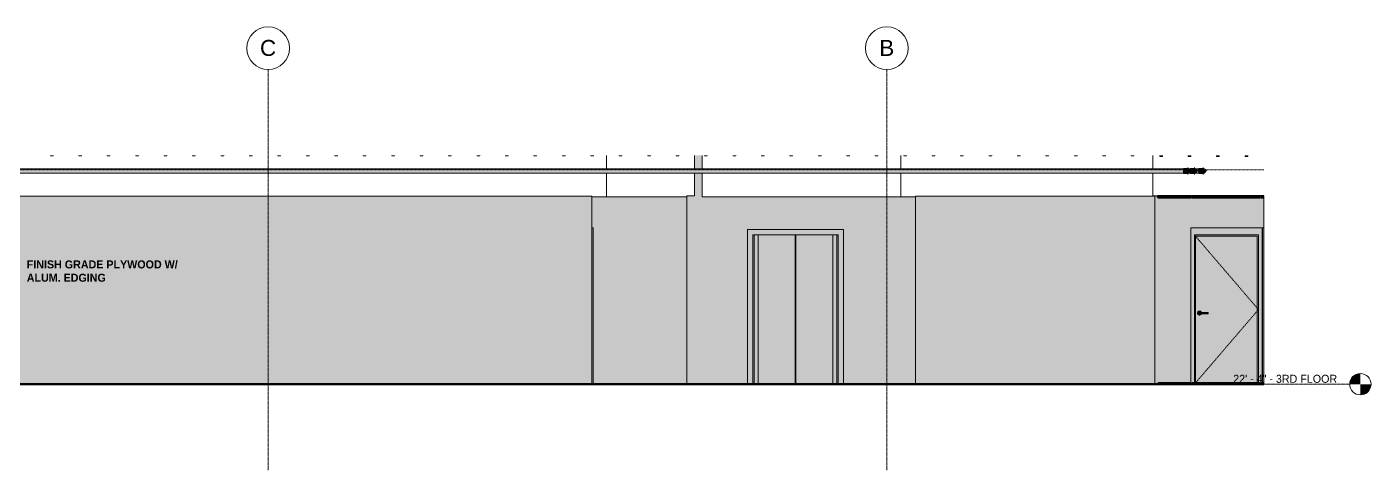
# Model space of a CAD drawing. Header units: inches. Extents: x 10303 to 15970, y 220 to 469.
# Drawn here: x 11051 to 11808, y 220 to 469 of the extents above; entities that cross this region are included whole.
import ezdxf

# ---------------------------------------------------------------- set-up
doc = ezdxf.new("R2010")
doc.units = ezdxf.units.IN
doc.header["$MEASUREMENT"] = 0
for name, pattern in [('Aligning Line 1_8_', [0.25, 0.125, -0.125]), ('Dash 1_16_', [0.125, 0.0625, -0.0625]), ('Grid Line 1_2_', [0.875, 0.5, -0.125, 0.125, -0.125])]:
    doc.linetypes.add(name, pattern=pattern)
for name, color, linetype, lineweight in [('0-1', 7, 'Continuous', 5), ('0-2', 254, 'Continuous', 5), ('0-3', 165, 'Continuous', 5), ('0-4', 10, 'Continuous', 9), ('A-CLNG', 13, 'Continuous', 18), ('A-CLNG-1', 13, 'Continuous', 60), ('A-DOOR', 31, 'Continuous', 18), ('A-DOOR-1', 31, 'Dash 1_16_', 9), ('A-DOOR-2', 31, 'Continuous', 9), ('A-DOOR-FRAM', 31, 'Continuous', 9), ('A-DOOR-FRAM-1', 31, 'Continuous', 18), ('A-FLOR', 192, 'Continuous', 18), ('A-FLOR-1', 250, 'Continuous', 60), ('A-FLOR-2', 192, 'Continuous', 60), ('A-FLOR-LEVL', 51, 'Continuous', 9), ('A-FLOR-LEVL-1', 51, 'Grid Line 1_2_', 9), ('A-FLOR-LEVL-2', 9, 'Continuous', 9), ('A-FLOR-LEVL-3', 147, 'Continuous', 9), ('A-FLOR-PATT-1', 253, 'Continuous', 9), ('A-GENM-1', 55, 'Continuous', 9), ('A-GENM-2', 10, 'Continuous', 9), ('A-ROOF-1', 7, 'Continuous', 18), ('A-WALL', 113, 'Continuous', 18), ('A-WALL-1', 113, 'Continuous', 5), ('G-ANNO-SYMB-1', 9, 'Aligning Line 1_8_', 9), ('G-ANNO-TEXT', 231, 'Continuous', 9), ('I-WALL', 2, 'Continuous', 18), ('I-WALL-1', 2, 'Continuous', 5), ('P-PIPE', 3, 'Continuous', 9), ('P-PIPE-1', 3, 'Continuous', 5), ('P-PIPE-CNTR', 3, 'Continuous', 9), ('Q-SPCQ-1', 37, 'Continuous', 9), ('Q-SPCQ-2', 15, 'Continuous', 9), ('Q-SPCQ-3', 10, 'Continuous', 9), ('S-BEAM', 12, 'Continuous', 9), ('S-GRID-1', 1, 'Grid Line 1_2_', 9), ('S-GRID-IDEN', 1, 'Continuous', 9), ('S-GRID-IDEN-1', 147, 'Continuous', 9)]:
    doc.layers.add(name, color=color, linetype=linetype, lineweight=lineweight)
doc.styles.add('Arial', font='arial.ttf', dxfattribs={"height": 9})
doc.styles.add('Century Gothic', font='ufonts.com_century-gothic.ttf', dxfattribs={"height": 4.5})
doc.styles.add('Century Gothic_B', font='GOTHICB.TTF', dxfattribs={"height": 4.5})

# ---------------------------------------------------------------- blocks, each defined once
blk = doc.blocks.new('Level - Level Head - Circle-V13-Elevation 13 - a')
at = {"layer": 'A-FLOR-LEVL'}
h = blk.add_hatch(color=256, dxfattribs=at)
edge = h.paths.add_edge_path(flags=0)
edge.add_line((11801.56, 268), (11795.56, 268))
edge.add_arc((11801.56, 268), 6, 90, 180, ccw=False)
edge.add_line((11801.56, 274), (11801.56, 268))
h = blk.add_hatch(color=256, dxfattribs=at)
edge = h.paths.add_edge_path(flags=0)
edge.add_line((11801.56, 262), (11801.56, 268))
edge.add_line((11801.56, 268), (11807.56, 268))
edge.add_arc((11801.56, 268), 6, -90, 0, ccw=False)
at = {"layer": 'A-FLOR-LEVL-2'}
blk.add_circle((11801.56, 268), 6, dxfattribs=at)
blk = doc.blocks.new('CTR - 2nd Phase_rvt-1-Elevation 13 - a')
at = {"layer": 'A-FLOR-LEVL-1'}
blk.add_line((10303.21, 268), (11795.56, 268), dxfattribs=at)
at = {"layer": 'G-ANNO-SYMB-1'}
blk.add_line((11747.21, 388.59), (10351.57, 388.59), dxfattribs=at)
at = {"layer": '0-2'}
blk.add_blockref('Level - Level Head - Circle-V13-Elevation 13 - a', (0, 0), dxfattribs=at)
at = {"layer": 'A-FLOR-LEVL', "insert": (11730, 273.28), "char_height": 4.5, "width": 72.5685, "attachment_point": 1, "style": 'Century Gothic'}
blk.add_mtext('22\' - 4" - 3RD FLOOR', dxfattribs=at)
blk = doc.blocks.new('Level - Level Head - Circle-V14-Elevation 13 - a')
at = {"layer": 'A-FLOR-LEVL'}
h = blk.add_hatch(color=256, dxfattribs=at)
edge = h.paths.add_edge_path(flags=0)
edge.add_line((11801.56, 268), (11795.56, 268))
edge.add_arc((11801.56, 268), 6, 90, 180, ccw=False)
edge.add_line((11801.56, 274), (11801.56, 268))
h = blk.add_hatch(color=256, dxfattribs=at)
edge = h.paths.add_edge_path(flags=0)
edge.add_line((11801.56, 262), (11801.56, 268))
edge.add_line((11801.56, 268), (11807.56, 268))
edge.add_arc((11801.56, 268), 6, 270, 360, ccw=False)
at = {"layer": 'A-FLOR-LEVL-3'}
blk.add_circle((11801.56, 268), 6, dxfattribs=at)
blk = doc.blocks.new('CTR - 1st Phase - Unit Layouts_rvt-1-Elevation 13 - a')
at = {"layer": 'A-FLOR-LEVL-1'}
blk.add_line((10303.21, 268), (11795.56, 268), dxfattribs=at)
at = {"layer": '0-3'}
blk.add_blockref('Level - Level Head - Circle-V14-Elevation 13 - a', (0, 0), dxfattribs=at)
at = {"layer": 'A-FLOR-LEVL', "insert": (11730, 273.28), "char_height": 4.5, "width": 72.5685, "attachment_point": 1, "style": 'Century Gothic'}
blk.add_mtext('22\' - 4" - 3RD FLOOR', dxfattribs=at)
blk = doc.blocks.new('Grid - Grid Head - Circle-50561-Elevation 13 - a')
at = {"layer": 'S-GRID-IDEN-1'}
for start, end in [(0, 180), (180, 360)]:
    blk.add_arc((11535.19, 457.11), 12, start, end, dxfattribs=at)
blk = doc.blocks.new('CTR - 1st Phase - Shell_rvt-1-Elevation 13 - a')
at = {"layer": 'A-FLOR-PATT-1'}
h = blk.add_hatch(dxfattribs=at)
h.set_pattern_fill('FP_1', color=256, style=0, pattern_type=2)
h.set_pattern_definition([(0, (11404.029, 0), (15.36, 3.84), [0.634, -10.886, 0.634, -10.886, -61.44]), (0, (11404.029, 0), (15.36, 3.84), [-23.04, 0.634, -22.406, 0.634, -10.886, -26.88]), (0, (11404.029, 0), (15.36, 3.84), [-57.6, 0.634, -7.046, 0.634, -18.566]), (120, (11409.789, 1.92), (-11.005538, 11.38215), [0.634, -10.886, 0.634, -10.886, -61.44]), (120, (11409.789, 1.92), (-11.005538, 11.38215), [-23.04, 0.634, -22.406, 0.634, -10.886, -26.88]), (120, (11409.789, 1.92), (-11.005538, 11.38215), [-57.6, 0.634, -7.046, 0.634, -18.566]), (240, (11411.709, 9.6), (-4.354462, -15.22215), [0.634, -10.886, 0.634, -10.886, -61.44]), (240, (11411.709, 9.6), (-4.354462, -15.22215), [-23.04, 0.634, -22.406, 0.634, -10.886, -26.88]), (240, (11411.709, 9.6), (-4.354462, -15.22215), [-57.6, 0.634, -7.046, 0.634, -18.566])])
h.paths.add_polyline_path([(11223.85, 267.97), (11747.21, 267.97), (11747.21, 268), (10351.57, 268), (10351.57, 267.97), (11136.62, 267.97)], flags=0)
at = {"layer": 'A-FLOR-1'}
blk.add_line((11747.21, 268), (10351.57, 268), dxfattribs=at)
at = {"layer": 'A-FLOR-LEVL-1'}
blk.add_line((10303.21, 268), (11795.56, 268), dxfattribs=at)
at = {"layer": 'A-ROOF-1'}
for p, q in [((11377.54, 396.76), (11377.54, 389.19)), ((11431.24, 396.76), (11431.24, 389.19)), ((11542.99, 396.76), (11542.99, 389.19)), ((11684.74, 396.76), (11684.74, 389.19)), ((11377.54, 386.81), (11377.54, 373.37)), ((11431.24, 386.81), (11431.24, 373.37)), ((11542.99, 386.81), (11542.99, 373.37)), ((11684.74, 386.81), (11684.74, 373.87)), ((11377.54, 373.37), (11369.19, 373.37)), ((11422.61, 373.37), (11377.54, 373.37)), ((11542.99, 373.37), (11431.24, 373.37)), ((11551.36, 373.37), (11542.99, 373.37))]:
    blk.add_line(p, q, dxfattribs=at)
at = {"layer": 'S-GRID-1'}
for p, q in [((11187.19, 219.62), (11187.19, 445.11)), ((11535.19, 219.62), (11535.19, 445.11))]:
    blk.add_line(p, q, dxfattribs=at)
at = {"layer": '0-3'}
for name, p in [('Grid - Grid Head - Circle-50561-Elevation 13 - a', (-348, 0)), ('Grid - Grid Head - Circle-50561-Elevation 13 - a', (0, 0)), ('Level - Level Head - Circle-V14-Elevation 13 - a', (0, 0))]:
    blk.add_blockref(name, p, dxfattribs=at)
at = {"layer": 'A-FLOR-LEVL', "insert": (11730, 273.28), "char_height": 4.5, "width": 72.5685, "attachment_point": 1, "style": 'Century Gothic'}
blk.add_mtext('22\' - 4" - 3RD FLOOR', dxfattribs=at)
at = {"layer": 'S-GRID-IDEN', "char_height": 9, "attachment_point": 1, "style": 'Arial'}
for s, insert, width in [('C', (11182.56, 461.75), 11.0595), ('B', (11530.94, 461.75), 10.1505)]:
    blk.add_mtext(s, dxfattribs=dict(at, insert=insert, width=width))
blk = doc.blocks.new('Elevator Door-Center - 48_ x 84_-2010370-Elevation 13 - a')
at = {"layer": 'Q-SPCQ-1'}
h = blk.add_hatch(color=256, dxfattribs=at)
h.paths.add_polyline_path([(11459.8, 268), (11460.59, 268), (11460.59, 352), (11459.8, 352), (11459.8, 300.17)], flags=0)
h.paths.add_polyline_path([(11462.8, 268), (11483.68, 268), (11483.68, 352), (11462.8, 352), (11462.8, 300.17)], flags=0)
blk.add_hatch(color=256, dxfattribs=at).paths.add_polyline_path([(11504.8, 268), (11504.8, 352), (11483.93, 352), (11483.93, 268), (11485.53, 268)], flags=0)
at = {"layer": 'Q-SPCQ-2'}
blk.add_hatch(color=256, dxfattribs=at).paths.add_polyline_path([(11510.8, 268), (11510.8, 355), (11456.8, 355), (11456.8, 268), (11459.8, 268), (11459.8, 352), (11507.8, 352), (11507.8, 268), (11508.05, 268)], flags=0)
at = {"layer": 'Q-SPCQ-3'}
for p, q in [((11459.8, 268), (11459.8, 352)), ((11459.8, 352), (11507.8, 352)), ((11483.68, 268), (11483.68, 352)), ((11483.93, 352), (11483.93, 268)), ((11507.8, 352), (11507.8, 268))]:
    blk.add_line(p, q, dxfattribs=at)
blk = doc.blocks.new('Otis_G2S_06102019171910 - Otis_G2S_06102019171910-2044336-Elevation 13 - a')
at = {"layer": 'A-GENM-1'}
for points in [[(11462.8, 268), (11462.8, 352), (11460.59, 352), (11460.59, 268)], [(11483.68, 268), (11483.8, 268), (11483.8, 352), (11483.68, 352), (11483.68, 300.17)], [(11483.8, 268), (11483.93, 268), (11483.93, 352), (11483.8, 352), (11483.8, 300.17)], [(11507.01, 268), (11507.01, 352), (11504.8, 352), (11504.8, 268)], [(11507.8, 268), (11507.8, 352), (11507.01, 352), (11507.01, 268)]]:
    blk.add_hatch(color=256, dxfattribs=at).paths.add_polyline_path(points, flags=0)
at = {"layer": 'A-GENM-2'}
for p, q in [((11460.59, 268), (11460.59, 352)), ((11462.8, 268), (11462.8, 352)), ((11483.8, 268), (11483.8, 352)), ((11483.8, 352), (11483.8, 268)), ((11504.8, 268), (11504.8, 352)), ((11507.01, 268), (11507.01, 352))]:
    blk.add_line(p, q, dxfattribs=at)
blk = doc.blocks.new('CTR - 1st Phase -Stairs _ Elevators_rvt-1-Elevation 13 - a')
at = {"layer": 'A-FLOR-LEVL-1'}
blk.add_line((10303.21, 268), (11795.56, 268), dxfattribs=at)
at = {"layer": '0-3'}
blk.add_blockref('Level - Level Head - Circle-V14-Elevation 13 - a', (0, 0), dxfattribs=at)
at = {"layer": '0-4'}
for name in ['Elevator Door-Center - 48_ x 84_-2010370-Elevation 13 - a', 'Otis_G2S_06102019171910 - Otis_G2S_06102019171910-2044336-Elevation 13 - a']:
    blk.add_blockref(name, (0, 0), dxfattribs=at)
at = {"layer": 'A-FLOR-LEVL', "insert": (11730, 273.28), "char_height": 4.5, "width": 72.5685, "attachment_point": 1, "style": 'Century Gothic'}
blk.add_mtext('22\' - 4" - 3RD FLOOR', dxfattribs=at)
blk = doc.blocks.new('HOLLOW METAL - UNIT DOOR-1759144-Elevation 13 - a')
at = {"layer": 'A-DOOR-FRAM-1'}
blk.add_hatch(color=256, dxfattribs=at).paths.add_polyline_path([(11369.94, 268), (11369.94, 356), (11369.19, 356), (11369.19, 268)], flags=0)
at = {"layer": 'A-DOOR-FRAM'}
for q in [(11369.19, 356), (11369.94, 268)]:
    blk.add_line((11369.94, 356), q, dxfattribs=at)
blk = doc.blocks.new('HOLLOW METAL - UNIT DOOR-1758958-Elevation 13 - a')
at = {"layer": 'A-DOOR-FRAM-1'}
blk.add_hatch(color=256, dxfattribs=at).paths.add_polyline_path([(11747.19, 268.5), (11747.19, 356), (11746.44, 356), (11746.44, 268.5)], flags=0)
at = {"layer": 'A-DOOR-FRAM'}
for p in [(11747.19, 356), (11746.44, 268.5)]:
    blk.add_line(p, (11746.44, 356), dxfattribs=at)
blk = doc.blocks.new('HOLLOW METAL - UNIT DOOR-2058696-Elevation 13 - a')
at = {"layer": 'A-DOOR'}
h = blk.add_hatch(color=256, dxfattribs=at)
h.paths.add_polyline_path([(10706.76, 268.5), (10706.76, 351.38), (10672.01, 351.38), (10672.01, 268.5), (10700.48, 268.5)], flags=0)
h.paths.add_polyline_path([(10674.24, 306.82), (10673.94, 306.86), (10673.65, 306.98), (10673.41, 307.16), (10673.22, 307.41), (10673.1, 307.69), (10673.06, 308), (10673.1, 308.31), (10673.22, 308.59), (10673.41, 308.84), (10673.65, 309.02), (10673.94, 309.14), (10674.24, 309.18), (10674.59, 309.13), (10674.83, 309.02), (10675.08, 308.84), (10675.27, 308.59), (10675.35, 308.39), (10679.07, 308.38), (10679.07, 307.61), (10675.35, 307.61), (10675.27, 307.41), (10675.08, 307.16), (10674.83, 306.98), (10674.55, 306.86)], flags=0)
h = blk.add_hatch(color=256, dxfattribs=at)
h.paths.add_polyline_path([(10674.06, 307.72), (10673.97, 307.88), (10673.96, 307.9), (10673.95, 308), (10673.98, 308.14), (10674.04, 308.25), (10674.06, 308.25), (10674, 307.99), (10674.06, 307.75)], flags=0)
h.paths.add_polyline_path([(10674.24, 306.82), (10674.59, 306.87), (10674.83, 306.98), (10675.08, 307.16), (10675.27, 307.41), (10675.35, 307.61), (10674.23, 307.62), (10674.08, 307.71), (10674.06, 307.75), (10674, 308.01), (10674.08, 308.29), (10674.19, 308.36), (10674.25, 308.38), (10674.43, 308.38), (10674.59, 308.38), (10675.35, 308.39), (10675.27, 308.59), (10675.08, 308.84), (10674.83, 309.02), (10674.55, 309.14), (10674.24, 309.18), (10673.94, 309.14), (10673.65, 309.02), (10673.41, 308.84), (10673.22, 308.59), (10673.1, 308.31), (10673.06, 308), (10673.1, 307.69), (10673.22, 307.41), (10673.41, 307.16), (10673.65, 306.98), (10673.94, 306.86)], flags=0)
for points in [[(10674.93, 307.61), (10674.93, 308), (10673.95, 308), (10673.99, 307.83), (10674.04, 307.75), (10674.1, 307.7), (10674.2, 307.64), (10674.28, 307.62), (10674.44, 307.61), (10674.52, 307.62), (10674.9, 307.62)], [(10675.95, 308), (10679.07, 308), (10679.07, 308.39), (10674.93, 308.38), (10674.93, 308), (10675.43, 308)], [(10675.84, 307.61), (10679.07, 307.62), (10679.07, 308), (10674.93, 308), (10674.93, 307.61), (10675.59, 307.61)]]:
    blk.add_hatch(color=256, dxfattribs=at).paths.add_polyline_path(points, flags=0)
h = blk.add_hatch(color=256, dxfattribs=at)
h.paths.add_polyline_path([(10674.06, 308.28), (10673.97, 308.13), (10673.96, 308.1), (10673.96, 308), (10674, 308), (10674.06, 308.25)], flags=0)
h.paths.add_polyline_path([(10674.17, 308), (10674.93, 308), (10674.93, 308.39), (10674.9, 308.38), (10674.33, 308.38), (10674.34, 308.39), (10674.17, 308.35), (10674.08, 308.29), (10674.06, 308.25), (10674, 308), (10674.08, 308)], flags=0)
at = {"layer": 'A-DOOR-FRAM-1'}
for points in [[(10669.81, 268), (10670.06, 268), (10670.06, 268.5), (10671.39, 268.5), (10671.39, 352), (10707.39, 352), (10707.39, 268.5), (10708.21, 268.5), (10708.21, 268), (10708.46, 268), (10708.46, 268.5), (10709.39, 268.5), (10709.39, 356), (10669.39, 356), (10669.4, 268.5), (10669.81, 268.5)], [(10672.01, 268.5), (10672.01, 351.38), (10706.76, 351.38), (10706.76, 268.5), (10707.39, 268.5), (10707.39, 352), (10671.39, 352), (10671.39, 268.5)]]:
    blk.add_hatch(color=256, dxfattribs=at).paths.add_polyline_path(points, flags=0)
at = {"layer": 'A-DOOR-1'}
for p, q in [((10671.39, 352), (10707.39, 310)), ((10707.39, 310), (10671.82, 268.5))]:
    blk.add_line(p, q, dxfattribs=at)
at = {"layer": 'A-DOOR-2'}
for p, q in [((10679.07, 308.39), (10674.93, 308.39)), ((10674.93, 307.61), (10679.07, 307.61)), ((10679.07, 308.39), (10679.07, 308)), ((10679.07, 308), (10679.07, 307.61))]:
    blk.add_line(p, q, dxfattribs=at)
at = {"layer": 'A-DOOR-2', "flags": 128}
for points in [[(10674.93, 308.39), (10674.53, 308.39), (10674.34, 308.39), (10674.34, 308.39)], [(10674.34, 307.61), (10674.5, 307.61), (10674.88, 307.61), (10674.93, 307.61)]]:
    blk.add_lwpolyline(points, dxfattribs=at)
at = {"layer": 'A-DOOR-2'}
for start, end in [(19.63434, 180), (180, 340.43675)]:
    blk.add_arc((10674.24, 308), 1.18, start, end, dxfattribs=at)
at = {"layer": 'A-DOOR-FRAM'}
for p, q in [((10671.39, 352), (10707.39, 352)), ((10671.39, 268.5), (10671.39, 352)), ((10672.01, 351.38), (10706.76, 351.38)), ((10672.01, 268.5), (10672.01, 351.38)), ((10706.76, 351.38), (10706.76, 268.5)), ((10707.39, 352), (10707.39, 268.5))]:
    blk.add_line(p, q, dxfattribs=at)
blk = doc.blocks.new('Elbow - PVC - Sch 40 - Standard-V1-Elevation 13 - a')
at = {"layer": 'P-PIPE'}
for points in [[(11710.59, 388), (11711.74, 388), (11711.74, 389.34), (11710.59, 389.34), (11710.59, 388.31)], [(11711.74, 386.66), (11711.74, 388), (11710.59, 388), (11710.59, 386.66)], [(11711.74, 388), (11711.78, 388), (11711.82, 388.35), (11711.99, 388.71), (11712.17, 388.95), (11712.5, 389.19), (11712.79, 389.31), (11713, 389.34), (11711.96, 389.34), (11711.74, 389.34), (11711.74, 388.14)], [(11713.12, 386.66), (11712.75, 386.71), (11712.43, 386.85), (11712.12, 387.11), (11711.94, 387.37), (11711.82, 387.65), (11711.77, 388), (11711.74, 388), (11711.74, 386.66), (11713.04, 386.66)]]:
    blk.add_hatch(color=256, dxfattribs=at).paths.add_polyline_path(points, flags=0)
h = blk.add_hatch(color=256, dxfattribs=at)
h.paths.add_polyline_path([(11713.12, 386.66), (11713.47, 386.7), (11713.81, 386.85), (11714.07, 387.05), (11714.31, 387.38), (11714.42, 387.69), (11714.46, 388.03), (11714.42, 388.35), (11714.25, 388.71), (11714.07, 388.95), (11713.71, 389.2), (11713.43, 389.3), (11713.12, 389.34), (11712.77, 389.3), (11712.43, 389.15), (11712.17, 388.95), (11711.93, 388.62), (11711.82, 388.35), (11711.78, 388), (11711.82, 387.65), (11711.97, 387.31), (11712.17, 387.05), (11712.53, 386.8), (11712.8, 386.7)], flags=0)
h.paths.add_polyline_path([(11713.12, 386.81), (11712.81, 386.85), (11712.47, 387.01), (11712.28, 387.16), (11712.09, 387.41), (11711.97, 387.69), (11711.93, 388), (11711.97, 388.31), (11712.09, 388.59), (11712.28, 388.84), (11712.53, 389.03), (11712.81, 389.15), (11713.14, 389.19), (11713.43, 389.15), (11713.75, 389), (11713.96, 388.84), (11714.15, 388.59), (11714.27, 388.31), (11714.31, 388), (11714.27, 387.69), (11714.11, 387.36), (11713.96, 387.16), (11713.71, 386.97), (11713.43, 386.85), (11713.14, 386.81)], flags=0)
for p, q in [((11711.74, 389.34), (11710.59, 389.34)), ((11710.59, 388), (11710.59, 389.34)), ((11710.59, 386.66), (11710.59, 388)), ((11710.59, 386.66), (11711.74, 386.66))]:
    blk.add_line(p, q, dxfattribs=at)
at = {"layer": 'P-PIPE', "flags": 128}
for points in [[(11711.74, 389.34), (11711.8, 389.34), (11711.85, 389.34), (11711.91, 389.34), (11711.96, 389.34), (11712.02, 389.34), (11712.07, 389.34), (11712.12, 389.34), (11712.18, 389.34), (11712.23, 389.34), (11712.28, 389.34), (11712.33, 389.34), (11712.38, 389.34), (11712.43, 389.34), (11712.48, 389.34), (11712.52, 389.34), (11712.57, 389.34), (11712.61, 389.34), (11712.65, 389.34), (11712.69, 389.34), (11712.73, 389.34), (11712.77, 389.34), (11712.8, 389.34), (11712.84, 389.34), (11712.87, 389.34), (11712.9, 389.34), (11712.93, 389.34), (11712.96, 389.34), (11712.98, 389.34), (11713.01, 389.34), (11713.03, 389.34), (11713.05, 389.34), (11713.06, 389.34), (11713.08, 389.34), (11713.09, 389.34), (11713.1, 389.34), (11713.11, 389.34), (11713.11, 389.34), (11713.12, 389.34), (11713.12, 389.34), (11713.12, 389.34)], [(11713.12, 386.66), (11713.12, 386.66), (11713.12, 386.66), (11713.11, 386.66), (11713.1, 386.66), (11713.09, 386.66), (11713.08, 386.66), (11713.07, 386.66), (11713.05, 386.66), (11713.03, 386.66), (11713.01, 386.66), (11712.99, 386.66), (11712.96, 386.66), (11712.94, 386.66), (11712.91, 386.66), (11712.88, 386.66), (11712.85, 386.66), (11712.81, 386.66), (11712.78, 386.66), (11712.74, 386.66), (11712.7, 386.66), (11712.66, 386.66), (11712.62, 386.66), (11712.58, 386.66), (11712.53, 386.66), (11712.49, 386.66), (11712.44, 386.66), (11712.39, 386.66), (11712.34, 386.66), (11712.29, 386.66), (11712.24, 386.66), (11712.19, 386.66), (11712.14, 386.66), (11712.09, 386.66), (11712.03, 386.66), (11711.98, 386.66), (11711.92, 386.66), (11711.87, 386.66), (11711.81, 386.66), (11711.76, 386.66), (11711.74, 386.66)], [(11714.46, 388), (11714.46, 387.95), (11714.46, 387.89), (11714.45, 387.84), (11714.45, 387.79), (11714.44, 387.73), (11714.43, 387.68), (11714.41, 387.63), (11714.4, 387.58), (11714.38, 387.53), (11714.36, 387.48), (11714.34, 387.43), (11714.31, 387.38), (11714.29, 387.33), (11714.26, 387.29), (11714.23, 387.24), (11714.2, 387.2), (11714.16, 387.15), (11714.13, 387.11), (11714.09, 387.07), (11714.06, 387.04), (11714.02, 387), (11713.98, 386.96), (11713.93, 386.93), (11713.89, 386.9), (11713.85, 386.87), (11713.8, 386.84), (11713.75, 386.81), (11713.71, 386.79), (11713.66, 386.77), (11713.61, 386.75), (11713.56, 386.73), (11713.51, 386.71), (11713.45, 386.7), (11713.4, 386.69), (11713.35, 386.68), (11713.3, 386.67), (11713.24, 386.66), (11713.19, 386.66), (11713.13, 386.66), (11713.12, 386.66)], [(11713.14, 389.34), (11713.17, 389.34), (11713.23, 389.34), (11713.28, 389.33), (11713.33, 389.33), (11713.39, 389.32), (11713.44, 389.31), (11713.49, 389.29), (11713.54, 389.28), (11713.59, 389.26), (11713.64, 389.24), (11713.69, 389.22), (11713.74, 389.19), (11713.79, 389.17), (11713.83, 389.14), (11713.88, 389.11), (11713.92, 389.08), (11713.97, 389.05), (11714.01, 389.01), (11714.05, 388.97), (11714.08, 388.94), (11714.12, 388.9), (11714.16, 388.86), (11714.19, 388.81), (11714.22, 388.77), (11714.25, 388.73), (11714.28, 388.68), (11714.31, 388.63), (11714.33, 388.59), (11714.35, 388.54), (11714.37, 388.49), (11714.39, 388.44), (11714.41, 388.39), (11714.42, 388.33), (11714.43, 388.28), (11714.44, 388.23), (11714.45, 388.18), (11714.46, 388.12), (11714.46, 388.07), (11714.46, 388.01), (11714.46, 388)]]:
    blk.add_lwpolyline(points, dxfattribs=at)
at = {"layer": 'P-PIPE'}
for start, end in [(0, 180), (180, 0)]:
    blk.add_arc((11713.12, 388), 1.34, start, end, dxfattribs=at)
blk = doc.blocks.new('Elbow - PVC - Sch 40 - Standard-V2-Elevation 13 - a')
at = {"layer": 'P-PIPE'}
for points in [[(11706.32, 388), (11706.87, 388), (11706.87, 389.34), (11705.72, 389.34), (11705.72, 388.52), (11705.79, 388.31), (11705.83, 388)], [(11706.32, 386.66), (11706.87, 386.66), (11706.87, 388), (11705.83, 388), (11705.79, 387.65), (11705.72, 387.48), (11705.72, 386.66)], [(11706.87, 388), (11706.91, 388.01), (11706.95, 388.35), (11707.11, 388.71), (11707.3, 388.95), (11707.63, 389.19), (11707.92, 389.31), (11708.13, 389.34), (11707.08, 389.34), (11706.87, 389.34), (11706.87, 388.14)], [(11706.87, 386.66), (11708.17, 386.67), (11707.9, 386.7), (11707.55, 386.85), (11707.25, 387.11), (11707.05, 387.41), (11706.94, 387.69), (11706.89, 388), (11706.87, 388), (11706.87, 386.66)]]:
    blk.add_hatch(color=256, dxfattribs=at).paths.add_polyline_path(points, flags=0)
h = blk.add_hatch(color=256, dxfattribs=at)
h.paths.add_polyline_path([(11708.25, 386.66), (11708.6, 386.7), (11708.94, 386.85), (11709.2, 387.05), (11709.44, 387.41), (11709.55, 387.69), (11709.59, 388), (11709.55, 388.35), (11709.38, 388.71), (11709.2, 388.95), (11708.84, 389.2), (11708.56, 389.3), (11708.25, 389.34), (11707.9, 389.3), (11707.55, 389.15), (11707.3, 388.95), (11707.05, 388.59), (11706.94, 388.31), (11706.91, 387.99), (11706.95, 387.65), (11707.1, 387.31), (11707.3, 387.05), (11707.65, 386.8), (11707.93, 386.7)], flags=0)
h.paths.add_polyline_path([(11708.25, 386.81), (11707.94, 386.85), (11707.6, 387.01), (11707.41, 387.16), (11707.22, 387.41), (11707.1, 387.69), (11707.06, 388), (11707.1, 388.31), (11707.22, 388.59), (11707.41, 388.84), (11707.68, 389.04), (11707.94, 389.15), (11708.25, 389.19), (11708.56, 389.15), (11708.88, 389), (11709.09, 388.84), (11709.28, 388.59), (11709.39, 388.31), (11709.44, 388), (11709.39, 387.69), (11709.24, 387.36), (11709.05, 387.13), (11708.84, 386.97), (11708.56, 386.85), (11708.25, 386.81)], flags=0)
for p, q in [((11706.87, 389.34), (11705.72, 389.34)), ((11705.72, 388.53), (11705.72, 389.34)), ((11705.72, 386.66), (11705.72, 387.47)), ((11705.72, 386.66), (11706.87, 386.66))]:
    blk.add_line(p, q, dxfattribs=at)
at = {"layer": 'P-PIPE', "flags": 128}
for points in [[(11706.87, 389.34), (11706.93, 389.34), (11706.98, 389.34), (11707.04, 389.34), (11707.09, 389.34), (11707.15, 389.34), (11707.2, 389.34), (11707.25, 389.34), (11707.31, 389.34), (11707.36, 389.34), (11707.41, 389.34), (11707.46, 389.34), (11707.51, 389.34), (11707.56, 389.34), (11707.6, 389.34), (11707.65, 389.34), (11707.69, 389.34), (11707.74, 389.34), (11707.78, 389.34), (11707.82, 389.34), (11707.86, 389.34), (11707.9, 389.34), (11707.93, 389.34), (11707.97, 389.34), (11708, 389.34), (11708.03, 389.34), (11708.06, 389.34), (11708.09, 389.34), (11708.11, 389.34), (11708.13, 389.34), (11708.15, 389.34), (11708.17, 389.34), (11708.19, 389.34), (11708.2, 389.34), (11708.22, 389.34), (11708.23, 389.34), (11708.24, 389.34), (11708.24, 389.34), (11708.25, 389.34), (11708.25, 389.34), (11708.25, 389.34)], [(11708.25, 386.66), (11708.25, 386.66), (11708.24, 386.66), (11708.24, 386.66), (11708.23, 386.66), (11708.22, 386.66), (11708.21, 386.66), (11708.19, 386.66), (11708.18, 386.66), (11708.16, 386.66), (11708.14, 386.66), (11708.12, 386.66), (11708.09, 386.66), (11708.07, 386.66), (11708.04, 386.66), (11708.01, 386.66), (11707.98, 386.66), (11707.94, 386.66), (11707.91, 386.66), (11707.87, 386.66), (11707.83, 386.66), (11707.79, 386.66), (11707.75, 386.66), (11707.71, 386.66), (11707.66, 386.66), (11707.62, 386.66), (11707.57, 386.66), (11707.52, 386.66), (11707.47, 386.66), (11707.42, 386.66), (11707.37, 386.66), (11707.32, 386.66), (11707.27, 386.66), (11707.21, 386.66), (11707.16, 386.66), (11707.11, 386.66), (11707.05, 386.66), (11707, 386.66), (11706.94, 386.66), (11706.89, 386.66), (11706.87, 386.66)], [(11708.25, 389.34), (11708.3, 389.34), (11708.36, 389.34), (11708.41, 389.33), (11708.46, 389.33), (11708.51, 389.32), (11708.57, 389.31), (11708.62, 389.29), (11708.67, 389.28), (11708.72, 389.26), (11708.77, 389.24), (11708.82, 389.22), (11708.87, 389.19), (11708.92, 389.17), (11708.96, 389.14), (11709.01, 389.11), (11709.05, 389.08), (11709.09, 389.05), (11709.13, 389.01), (11709.17, 388.97), (11709.21, 388.94), (11709.25, 388.9), (11709.28, 388.86), (11709.32, 388.81), (11709.35, 388.77), (11709.38, 388.73), (11709.41, 388.68), (11709.43, 388.63), (11709.46, 388.59), (11709.48, 388.54), (11709.5, 388.49), (11709.52, 388.44), (11709.54, 388.39), (11709.55, 388.33), (11709.56, 388.28), (11709.57, 388.23), (11709.58, 388.18), (11709.59, 388.12), (11709.59, 388.07), (11709.59, 388.01), (11709.59, 388)], [(11709.59, 388), (11709.59, 387.95), (11709.59, 387.89), (11709.58, 387.84), (11709.57, 387.79), (11709.57, 387.73), (11709.55, 387.68), (11709.54, 387.63), (11709.52, 387.58), (11709.51, 387.53), (11709.49, 387.48), (11709.46, 387.43), (11709.44, 387.38), (11709.41, 387.33), (11709.39, 387.29), (11709.36, 387.24), (11709.33, 387.2), (11709.29, 387.15), (11709.26, 387.11), (11709.22, 387.07), (11709.18, 387.04), (11709.15, 387), (11709.1, 386.96), (11709.06, 386.93), (11709.02, 386.9), (11708.97, 386.87), (11708.93, 386.84), (11708.88, 386.81), (11708.83, 386.79), (11708.78, 386.77), (11708.73, 386.75), (11708.68, 386.73), (11708.63, 386.71), (11708.58, 386.7), (11708.53, 386.69), (11708.48, 386.68), (11708.42, 386.67), (11708.37, 386.66), (11708.32, 386.66), (11708.26, 386.66), (11708.25, 386.66)]]:
    blk.add_lwpolyline(points, dxfattribs=at)
at = {"layer": 'P-PIPE'}
for start, end in [(0, 180), (180, 0)]:
    blk.add_arc((11708.25, 388), 1.34, start, end, dxfattribs=at)
blk = doc.blocks.new('Elbow - PVC - Sch 40 - Standard-V3-Elevation 13 - a')
at = {"layer": 'P-PIPE'}
for points in [[(11703.12, 388), (11703.12, 389.34), (11701.96, 389.34), (11701.96, 388), (11702.45, 388)], [(11701.96, 386.66), (11703.12, 386.66), (11703.12, 388), (11701.96, 388), (11701.96, 386.7)], [(11703.12, 388), (11703.15, 388.01), (11703.19, 388.35), (11703.36, 388.71), (11703.59, 388.99), (11703.87, 389.19), (11704.16, 389.31), (11704.37, 389.34), (11703.33, 389.34), (11703.12, 389.34), (11703.12, 388.14)], [(11704.49, 386.66), (11704.12, 386.71), (11703.8, 386.85), (11703.49, 387.11), (11703.29, 387.41), (11703.19, 387.69), (11703.14, 388), (11703.12, 388), (11703.12, 386.66), (11704.41, 386.66)]]:
    blk.add_hatch(color=256, dxfattribs=at).paths.add_polyline_path(points, flags=0)
h = blk.add_hatch(color=256, dxfattribs=at)
h.paths.add_polyline_path([(11704.49, 386.66), (11704.84, 386.7), (11705.18, 386.85), (11705.44, 387.05), (11705.69, 387.41), (11705.79, 387.69), (11705.83, 388), (11705.79, 388.35), (11705.62, 388.71), (11705.44, 388.95), (11705.08, 389.2), (11704.84, 389.3), (11704.49, 389.34), (11704.14, 389.3), (11703.8, 389.15), (11703.54, 388.95), (11703.29, 388.59), (11703.19, 388.31), (11703.15, 387.99), (11703.19, 387.65), (11703.34, 387.31), (11703.59, 387.01), (11703.9, 386.8), (11704.17, 386.7)], flags=0)
h.paths.add_polyline_path([(11704.49, 386.81), (11704.18, 386.85), (11703.84, 387.01), (11703.65, 387.16), (11703.46, 387.41), (11703.34, 387.69), (11703.3, 388), (11703.34, 388.31), (11703.46, 388.59), (11703.65, 388.84), (11703.9, 389.03), (11704.18, 389.15), (11704.49, 389.19), (11704.8, 389.15), (11705.12, 389), (11705.33, 388.84), (11705.52, 388.59), (11705.64, 388.31), (11705.68, 388), (11705.64, 387.69), (11705.48, 387.36), (11705.33, 387.16), (11705.08, 386.97), (11704.8, 386.85), (11704.49, 386.81)], flags=0)
for p, q in [((11703.12, 389.34), (11701.96, 389.34)), ((11701.96, 388), (11701.96, 389.34)), ((11701.96, 386.66), (11701.96, 388)), ((11701.96, 386.66), (11703.12, 386.66))]:
    blk.add_line(p, q, dxfattribs=at)
at = {"layer": 'P-PIPE', "flags": 128}
for points in [[(11703.12, 389.34), (11703.17, 389.34), (11703.23, 389.34), (11703.28, 389.34), (11703.33, 389.34), (11703.39, 389.34), (11703.44, 389.34), (11703.5, 389.34), (11703.55, 389.34), (11703.6, 389.34), (11703.65, 389.34), (11703.7, 389.34), (11703.75, 389.34), (11703.8, 389.34), (11703.85, 389.34), (11703.89, 389.34), (11703.94, 389.34), (11703.98, 389.34), (11704.02, 389.34), (11704.06, 389.34), (11704.1, 389.34), (11704.14, 389.34), (11704.18, 389.34), (11704.21, 389.34), (11704.24, 389.34), (11704.27, 389.34), (11704.3, 389.34), (11704.33, 389.34), (11704.35, 389.34), (11704.38, 389.34), (11704.4, 389.34), (11704.42, 389.34), (11704.43, 389.34), (11704.45, 389.34), (11704.46, 389.34), (11704.47, 389.34), (11704.48, 389.34), (11704.48, 389.34), (11704.49, 389.34), (11704.49, 389.34), (11704.49, 389.34)], [(11704.49, 386.66), (11704.49, 386.66), (11704.49, 386.66), (11704.48, 386.66), (11704.47, 386.66), (11704.46, 386.66), (11704.45, 386.66), (11704.44, 386.66), (11704.42, 386.66), (11704.4, 386.66), (11704.38, 386.66), (11704.36, 386.66), (11704.34, 386.66), (11704.31, 386.66), (11704.28, 386.66), (11704.25, 386.66), (11704.22, 386.66), (11704.18, 386.66), (11704.15, 386.66), (11704.11, 386.66), (11704.07, 386.66), (11704.03, 386.66), (11703.99, 386.66), (11703.95, 386.66), (11703.9, 386.66), (11703.86, 386.66), (11703.81, 386.66), (11703.76, 386.66), (11703.71, 386.66), (11703.66, 386.66), (11703.61, 386.66), (11703.56, 386.66), (11703.51, 386.66), (11703.46, 386.66), (11703.4, 386.66), (11703.35, 386.66), (11703.29, 386.66), (11703.24, 386.66), (11703.19, 386.66), (11703.13, 386.66), (11703.12, 386.66)], [(11704.49, 389.34), (11704.54, 389.34), (11704.6, 389.34), (11704.65, 389.33), (11704.7, 389.33), (11704.76, 389.32), (11704.81, 389.31), (11704.86, 389.29), (11704.91, 389.28), (11704.96, 389.26), (11705.01, 389.24), (11705.06, 389.22), (11705.11, 389.19), (11705.16, 389.17), (11705.2, 389.14), (11705.25, 389.11), (11705.29, 389.08), (11705.34, 389.05), (11705.38, 389.01), (11705.42, 388.97), (11705.45, 388.94), (11705.49, 388.9), (11705.53, 388.86), (11705.56, 388.81), (11705.59, 388.77), (11705.62, 388.73), (11705.65, 388.68), (11705.68, 388.63), (11705.7, 388.59), (11705.72, 388.54), (11705.74, 388.49), (11705.76, 388.44), (11705.78, 388.39), (11705.79, 388.33), (11705.8, 388.28), (11705.82, 388.23), (11705.82, 388.18), (11705.83, 388.12), (11705.83, 388.07), (11705.83, 388.01), (11705.83, 388)], [(11705.83, 388), (11705.83, 387.95), (11705.83, 387.89), (11705.82, 387.84), (11705.82, 387.79), (11705.81, 387.73), (11705.8, 387.68), (11705.78, 387.63), (11705.77, 387.58), (11705.75, 387.53), (11705.73, 387.48), (11705.71, 387.43), (11705.68, 387.38), (11705.66, 387.33), (11705.63, 387.29), (11705.6, 387.24), (11705.57, 387.2), (11705.54, 387.15), (11705.5, 387.11), (11705.46, 387.07), (11705.43, 387.04), (11705.39, 387), (11705.35, 386.96), (11705.3, 386.93), (11705.26, 386.9), (11705.22, 386.87), (11705.17, 386.84), (11705.12, 386.81), (11705.08, 386.79), (11705.03, 386.77), (11704.98, 386.75), (11704.93, 386.73), (11704.88, 386.71), (11704.82, 386.7), (11704.77, 386.69), (11704.72, 386.68), (11704.67, 386.67), (11704.61, 386.66), (11704.56, 386.66), (11704.51, 386.66), (11704.49, 386.66)]]:
    blk.add_lwpolyline(points, dxfattribs=at)
at = {"layer": 'P-PIPE'}
for start, end in [(0, 180), (180, 0)]:
    blk.add_arc((11704.49, 388), 1.34, start, end, dxfattribs=at)
blk = doc.blocks.new('Dimension Lumber - 2x10-2056820-Elevation 13 - a')
at = {"layer": 'S-BEAM'}
blk.add_hatch(color=256, dxfattribs=at).paths.add_polyline_path([(10856.64, 396.53), (10858.14, 396.53), (10858.14, 396.76), (10856.64, 396.76)], flags=0)
for p, q in [((10856.64, 396.53), (10856.64, 396.76)), ((10858.14, 396.53), (10856.64, 396.53)), ((10858.14, 396.53), (10858.14, 396.76))]:
    blk.add_line(p, q, dxfattribs=at)
blk = doc.blocks.new('Dimension Lumber - 2x10-2056819-Elevation 13 - a')
at = {"layer": 'S-BEAM'}
blk.add_hatch(color=256, dxfattribs=at).paths.add_polyline_path([(10424.64, 396.53), (10426.14, 396.53), (10426.14, 396.76), (10424.64, 396.76)], flags=0)
for p, q in [((10424.64, 396.53), (10424.64, 396.76)), ((10426.14, 396.53), (10424.64, 396.53)), ((10426.14, 396.53), (10426.14, 396.76))]:
    blk.add_line(p, q, dxfattribs=at)
blk = doc.blocks.new('Dimension Lumber - 2x10-2056818-Elevation 13 - a')
at = {"layer": 'S-BEAM'}
blk.add_hatch(color=256, dxfattribs=at).paths.add_polyline_path([(10360.64, 396.09), (10362.14, 396.09), (10362.14, 396.76), (10360.64, 396.76)], flags=0)
for p, q in [((10360.64, 396.09), (10360.64, 396.76)), ((10362.14, 396.09), (10360.64, 396.09)), ((10362.14, 396.09), (10362.14, 396.76))]:
    blk.add_line(p, q, dxfattribs=at)
blk = doc.blocks.new('Level - Level Head - Circle-50818-Elevation 13 - a')
at = {"layer": 'A-FLOR-LEVL'}
h = blk.add_hatch(color=256, dxfattribs=at)
edge = h.paths.add_edge_path(flags=0)
edge.add_line((11801.56, 268), (11795.56, 268))
edge.add_arc((11801.56, 268), 6, 90, 180, ccw=False)
edge.add_line((11801.56, 274), (11801.56, 268))
h = blk.add_hatch(color=256, dxfattribs=at)
edge = h.paths.add_edge_path(flags=0)
edge.add_line((11801.56, 262), (11801.56, 268))
edge.add_line((11801.56, 268), (11807.56, 268))
edge.add_arc((11801.56, 268), 6, -90, 0, ccw=False)
blk.add_circle((11801.56, 268), 6, dxfattribs=at)

msp = doc.modelspace()

# ---------------------------------------------------------------- hatches: boundary and pattern name
at = {"layer": 'A-CLNG'}
h = msp.add_hatch(color=256, dxfattribs=at)
h.paths.add_polyline_path([(11747.14, 373.07), (11747.19, 373.07), (11747.18, 373.82), (11745.26, 373.82), (11745.26, 373.07)], flags=0)
h.paths.add_polyline_path([(11703.59, 373.07), (11706.61, 373.07), (11706.61, 373.82), (11687.66, 373.82), (11687.66, 373.07)], flags=0)
h.paths.add_polyline_path([(11706.86, 373.07), (11745.01, 373.07), (11745.01, 373.82), (11706.86, 373.82), (11706.86, 373.37)], flags=0)
at = {"layer": 'A-FLOR'}
h = msp.add_hatch(color=256, dxfattribs=at)
h.paths.add_polyline_path([(11744.19, 268), (11745.01, 268), (11745.01, 268.5), (11706.86, 268.5), (11706.86, 268), (11743.56, 268)], flags=0)
h.paths.add_polyline_path([(11700.29, 268), (11706.61, 268), (11706.61, 268.5), (11687.66, 268.5), (11687.66, 268)], flags=0)
h.paths.add_polyline_path([(11745.26, 268), (11747.19, 268), (11747.19, 268.5), (11745.26, 268.5)], flags=0)
at = {"layer": 'A-WALL'}
h = msp.add_hatch(color=256, dxfattribs=at)
h.paths.add_polyline_path([(11426.99, 268), (11456.8, 268), (11456.8, 355), (11510.8, 355), (11510.8, 268), (11546.99, 268), (11546.99, 373.37), (11431.24, 373.37), (11431.24, 386.81), (11426.99, 386.81), (11426.99, 332.37)], flags=0)
h.paths.add_polyline_path([(11431.01, 389.19), (11431.24, 389.19), (11431.24, 396.76), (11426.99, 396.76), (11426.99, 389.19)], flags=0)
at = {"layer": 'A-WALL-1'}
for points in [[(11422.61, 268), (11426.99, 268), (11426.99, 374), (11422.61, 374), (11422.61, 332.37)], [(11546.99, 268), (11551.36, 268), (11551.36, 373.37), (11546.99, 373.37), (11546.99, 332.37)]]:
    msp.add_hatch(color=256, dxfattribs=at).paths.add_polyline_path(points, flags=0)
at = {"layer": 'I-WALL'}
h = msp.add_hatch(color=256, dxfattribs=at)
h.paths.add_polyline_path([(11685.99, 268), (11687.66, 268), (11687.66, 268.5), (11706.19, 268.5), (11706.19, 356), (11746.19, 356), (11746.19, 268.5), (11746.44, 268.5), (11746.44, 356), (11747.19, 356), (11747.19, 373.07), (11745.26, 373.07), (11745.26, 373.82), (11747.19, 373.82), (11747.19, 374), (11685.99, 374), (11685.99, 268.5)], flags=0)
h.paths.add_polyline_path([(11706.61, 373.07), (11687.66, 373.07), (11687.66, 373.82), (11706.61, 373.82), (11706.61, 373.37)], flags=0)
h.paths.add_polyline_path([(11706.86, 373.07), (11706.86, 373.82), (11745.01, 373.82), (11745.01, 373.07), (11725.4, 373.07)], flags=0)
at = {"layer": 'I-WALL-1'}
for points in [[(11027.19, 268), (11363.19, 268), (11363.19, 373.87), (11027.19, 373.87), (11027.19, 332.37)], [(11369.19, 268), (11369.19, 373.87), (11363.19, 373.87), (11363.19, 268)], [(11369.94, 268), (11422.61, 268), (11422.61, 373.37), (11369.19, 373.37), (11369.19, 356), (11369.94, 356), (11369.94, 300.17)], [(11572.75, 268), (11685.99, 268), (11685.99, 373.87), (11551.36, 373.87), (11551.36, 268)], [(11685.99, 373.87), (11685.99, 374), (11684.74, 374), (11684.74, 373.87)]]:
    msp.add_hatch(color=256, dxfattribs=at).paths.add_polyline_path(points, flags=0)
at = {"layer": 'P-PIPE'}
for points in [[(11704.49, 386.81), (11704.8, 386.85), (11705.08, 386.97), (11705.33, 387.16), (11705.52, 387.41), (11705.64, 387.69), (11705.68, 388), (11705.61, 388.36), (11705.52, 388.59), (11705.33, 388.84), (11705.08, 389.03), (11704.8, 389.15), (11704.45, 389.18), (11704.12, 389.12), (11703.9, 389.03), (11703.65, 388.84), (11703.46, 388.59), (11703.34, 388.31), (11703.3, 388), (11703.34, 387.69), (11703.46, 387.41), (11703.65, 387.16), (11703.9, 386.97), (11704.18, 386.85), (11704.49, 386.81)], [(11708.25, 386.81), (11708.56, 386.85), (11708.84, 386.97), (11709.09, 387.16), (11709.28, 387.41), (11709.39, 387.69), (11709.44, 388), (11709.37, 388.36), (11709.28, 388.59), (11709.05, 388.87), (11708.84, 389.03), (11708.55, 389.15), (11708.2, 389.18), (11707.88, 389.12), (11707.65, 389.03), (11707.41, 388.84), (11707.22, 388.59), (11707.1, 388.31), (11707.06, 388), (11707.1, 387.69), (11707.22, 387.41), (11707.41, 387.16), (11707.68, 386.96), (11707.94, 386.85), (11708.25, 386.81)], [(11713.12, 386.81), (11713.43, 386.85), (11713.71, 386.97), (11713.96, 387.16), (11714.15, 387.41), (11714.27, 387.69), (11714.31, 388), (11714.24, 388.36), (11714.15, 388.59), (11713.96, 388.84), (11713.71, 389.03), (11713.43, 389.15), (11713.08, 389.18), (11712.75, 389.12), (11712.53, 389.03), (11712.28, 388.84), (11712.09, 388.59), (11711.97, 388.31), (11711.93, 388), (11711.97, 387.69), (11712.09, 387.41), (11712.28, 387.16), (11712.53, 386.97), (11712.81, 386.85), (11712.94, 386.84)]]:
    msp.add_hatch(color=256, dxfattribs=at).paths.add_polyline_path(points, flags=0)
at = {"layer": 'P-PIPE-1'}
h = msp.add_hatch(color=256, dxfattribs=at)
h.paths.add_polyline_path([(11710.41, 388), (11710.59, 388), (11710.59, 389.19), (11708.89, 389.17), (11708.94, 389.15), (11709.2, 388.95), (11709.44, 388.59), (11709.55, 388.31), (11709.59, 388), (11709.93, 388)], flags=0)
h.paths.add_polyline_path([(10396.22, 388), (10396.47, 388), (10396.55, 388.42), (10396.68, 388.71), (10396.87, 388.95), (10397.15, 389.19), (10396.22, 389.19), (10396.22, 388.15)], flags=0)
h = msp.add_hatch(color=256, dxfattribs=at)
h.paths.add_polyline_path([(11708.92, 386.81), (11710.59, 386.81), (11710.59, 388), (11709.59, 388), (11709.55, 387.65), (11709.39, 387.31), (11709.2, 387.05), (11708.89, 386.81)], flags=0)
h.paths.add_polyline_path([(10396.47, 386.81), (10397.2, 386.81), (10397.12, 386.85), (10396.87, 387.05), (10396.62, 387.41), (10396.51, 387.69), (10396.47, 388), (10396.22, 388), (10396.22, 386.81)], flags=0)
h.paths.add_polyline_path([(10398.43, 386.81), (10398.44, 386.81), (10398.49, 386.83)], flags=0)
h = msp.add_hatch(color=256, dxfattribs=at)
h.paths.add_polyline_path([(10400.64, 388), (10400.72, 388), (10400.76, 388.35), (10400.93, 388.71), (10401.11, 388.95), (10401.39, 389.19), (10400.35, 389.19), (10400.35, 388)], flags=0)
h.paths.add_polyline_path([(11705.72, 388.52), (11705.72, 389.19), (11705.14, 389.17), (11705.18, 389.15), (11705.44, 388.95), (11705.69, 388.59)], flags=0)
h = msp.add_hatch(color=256, dxfattribs=at)
h.paths.add_polyline_path([(10400.35, 386.81), (10401.45, 386.81), (10401.37, 386.85), (10401.11, 387.05), (10400.86, 387.41), (10400.76, 387.69), (10400.72, 388), (10400.35, 388), (10400.35, 386.84)], flags=0)
h.paths.add_polyline_path([(10402.68, 386.81), (10402.68, 386.81), (10402.73, 386.83)], flags=0)
h.paths.add_polyline_path([(11705.11, 386.81), (11705.72, 386.81), (11705.72, 387.48), (11705.64, 387.31), (11705.44, 387.05), (11705.11, 386.81)], flags=0)
for points in [[(11196.59, 388), (11701.96, 388), (11701.96, 389.19), (10404.59, 389.19), (10404.59, 388), (10496.04, 388), (11195.22, 388)], [(10404.59, 386.81), (11701.96, 386.81), (11701.96, 388), (10404.59, 388), (10404.59, 386.84)]]:
    msp.add_hatch(color=256, dxfattribs=at).paths.add_polyline_path(points, flags=0)

# ---------------------------------------------------------------- linework, layer by layer
at = {"layer": 'A-CLNG-1'}
for p, q in [((11706.61, 373.82), (11687.66, 373.82)), ((11687.66, 373.82), (11687.66, 373.07)), ((11687.66, 373.07), (11706.61, 373.07)), ((11706.61, 373.07), (11706.61, 373.82)), ((11745.01, 373.82), (11706.86, 373.82)), ((11706.86, 373.82), (11706.86, 373.07)), ((11706.86, 373.07), (11745.01, 373.07)), ((11745.01, 373.07), (11745.01, 373.82)), ((11747.21, 373.82), (11745.26, 373.82)), ((11745.26, 373.82), (11745.26, 373.07)), ((11745.26, 373.07), (11747.21, 373.07))]:
    msp.add_line(p, q, dxfattribs=at)
at = {"layer": 'A-FLOR-2'}
for p, q in [((11706.61, 268.5), (11687.66, 268.5)), ((11687.66, 268.5), (11687.66, 267.97)), ((11706.61, 267.97), (11706.61, 268.5)), ((11745.01, 268.5), (11706.86, 268.5)), ((11706.86, 268.5), (11706.86, 267.97)), ((11745.01, 267.97), (11745.01, 268.5)), ((11747.21, 268.5), (11745.26, 268.5)), ((11745.26, 268.5), (11745.26, 267.97))]:
    msp.add_line(p, q, dxfattribs=at)
at = {"layer": 'A-FLOR-LEVL-1'}
msp.add_line((10303.21, 268), (11795.56, 268), dxfattribs=at)
at = {"layer": 'A-WALL'}
for p, q in [((11426.99, 396.76), (11426.99, 389.19)), ((11426.99, 386.81), (11426.99, 374)), ((11422.61, 268), (11422.61, 374)), ((11426.99, 374), (11422.61, 374)), ((11456.8, 268), (11456.8, 355)), ((11456.8, 355), (11510.8, 355)), ((11510.8, 355), (11510.8, 268))]:
    msp.add_line(p, q, dxfattribs=at)
at = {"layer": 'I-WALL'}
for p, q in [((11369.19, 373.87), (11027.19, 373.87)), ((11369.19, 373.87), (11369.19, 268)), ((11685.99, 373.87), (11551.36, 373.87)), ((11551.36, 373.87), (11551.36, 268)), ((11747.21, 374), (11684.74, 374)), ((11685.99, 268), (11685.99, 374)), ((11747.19, 374), (11747.19, 268)), ((11706.19, 268.5), (11706.19, 356)), ((11706.19, 356), (11746.19, 356)), ((11746.19, 356), (11746.19, 268.5)), ((11747.19, 268), (11747.21, 268))]:
    msp.add_line(p, q, dxfattribs=at)
at = {"layer": 'P-PIPE'}
for p, q in [((11701.96, 389.19), (10404.59, 389.19)), ((10404.59, 386.81), (11701.96, 386.81)), ((11705.72, 389.19), (11705.11, 389.19)), ((11705.11, 386.81), (11705.72, 386.81)), ((11710.59, 389.19), (11708.86, 389.19)), ((11708.86, 386.81), (11710.59, 386.81))]:
    msp.add_line(p, q, dxfattribs=at)
for centre, start, end in [((11704.49, 388), 0, 180), ((11704.49, 388), 180, 0), ((11708.25, 388), 0, 180), ((11708.25, 388), 180, 0), ((11713.12, 388), 0, 180), ((11713.12, 388), 180, 0)]:
    msp.add_arc(centre, 1.19, start, end, dxfattribs=at)
at = {"layer": 'P-PIPE-CNTR'}
for p, q in [((11702.49, 388), (11706.49, 388)), ((11704.49, 386), (11704.49, 390)), ((11706.25, 388), (11710.25, 388)), ((11708.25, 386), (11708.25, 390)), ((11711.12, 388), (11715.12, 388)), ((11713.12, 386), (11713.12, 390))]:
    msp.add_line(p, q, dxfattribs=at)

# ---------------------------------------------------------------- block references
at = {"layer": '0-1'}
for name in ['CTR - 1st Phase - Shell_rvt-1-Elevation 13 - a', 'CTR - 2nd Phase_rvt-1-Elevation 13 - a', 'CTR - 1st Phase -Stairs _ Elevators_rvt-1-Elevation 13 - a', 'CTR - 1st Phase - Unit Layouts_rvt-1-Elevation 13 - a']:
    msp.add_blockref(name, (0, 0), dxfattribs=at)
at = {"layer": 'A-DOOR'}
for name, p in [('HOLLOW METAL - UNIT DOOR-1759144-Elevation 13 - a', (0, 0)), ('HOLLOW METAL - UNIT DOOR-2058696-Elevation 13 - a', (1036.8, 0)), ('HOLLOW METAL - UNIT DOOR-1758958-Elevation 13 - a', (0, 0))]:
    msp.add_blockref(name, p, dxfattribs=at)
at = {"layer": 'A-FLOR-LEVL'}
msp.add_blockref('Level - Level Head - Circle-50818-Elevation 13 - a', (0, 0), dxfattribs=at)
at = {"layer": 'P-PIPE'}
for name in ['Elbow - PVC - Sch 40 - Standard-V3-Elevation 13 - a', 'Elbow - PVC - Sch 40 - Standard-V2-Elevation 13 - a', 'Elbow - PVC - Sch 40 - Standard-V1-Elevation 13 - a']:
    msp.add_blockref(name, (0, 0), dxfattribs=at)
at = {"layer": 'S-BEAM'}
for name, p in [('Dimension Lumber - 2x10-2056820-Elevation 13 - a', (208, 0)), ('Dimension Lumber - 2x10-2056820-Elevation 13 - a', (224, 0)), ('Dimension Lumber - 2x10-2056820-Elevation 13 - a', (240, 0)), ('Dimension Lumber - 2x10-2056820-Elevation 13 - a', (256, 0)), ('Dimension Lumber - 2x10-2056820-Elevation 13 - a', (272, 0)), ('Dimension Lumber - 2x10-2056820-Elevation 13 - a', (288, 0)), ('Dimension Lumber - 2x10-2056820-Elevation 13 - a', (304, 0)), ('Dimension Lumber - 2x10-2056820-Elevation 13 - a', (320, 0)), ('Dimension Lumber - 2x10-2056820-Elevation 13 - a', (336, 0)), ('Dimension Lumber - 2x10-2056820-Elevation 13 - a', (352, 0)), ('Dimension Lumber - 2x10-2056820-Elevation 13 - a', (368, 0)), ('Dimension Lumber - 2x10-2056820-Elevation 13 - a', (384, 0)), ('Dimension Lumber - 2x10-2056819-Elevation 13 - a', (832, 0)), ('Dimension Lumber - 2x10-2056819-Elevation 13 - a', (848, 0)), ('Dimension Lumber - 2x10-2056819-Elevation 13 - a', (864, 0)), ('Dimension Lumber - 2x10-2056819-Elevation 13 - a', (880, 0)), ('Dimension Lumber - 2x10-2056819-Elevation 13 - a', (896, 0)), ('Dimension Lumber - 2x10-2056819-Elevation 13 - a', (912, 0)), ('Dimension Lumber - 2x10-2056819-Elevation 13 - a', (928, 0)), ('Dimension Lumber - 2x10-2056819-Elevation 13 - a', (944, 0)), ('Dimension Lumber - 2x10-2056819-Elevation 13 - a', (960, 0)), ('Dimension Lumber - 2x10-2056819-Elevation 13 - a', (976, 0)), ('Dimension Lumber - 2x10-2056819-Elevation 13 - a', (992, 0)), ('Dimension Lumber - 2x10-2056819-Elevation 13 - a', (1008, 0)), ('Dimension Lumber - 2x10-2056819-Elevation 13 - a', (1024, 0)), ('Dimension Lumber - 2x10-2056819-Elevation 13 - a', (1040, 0)), ('Dimension Lumber - 2x10-2056819-Elevation 13 - a', (1056, 0)), ('Dimension Lumber - 2x10-2056819-Elevation 13 - a', (1072, 0)), ('Dimension Lumber - 2x10-2056819-Elevation 13 - a', (1088, 0)), ('Dimension Lumber - 2x10-2056819-Elevation 13 - a', (1104, 0)), ('Dimension Lumber - 2x10-2056819-Elevation 13 - a', (1120, 0)), ('Dimension Lumber - 2x10-2056819-Elevation 13 - a', (1136, 0)), ('Dimension Lumber - 2x10-2056819-Elevation 13 - a', (1152, 0)), ('Dimension Lumber - 2x10-2056819-Elevation 13 - a', (1168, 0)), ('Dimension Lumber - 2x10-2056819-Elevation 13 - a', (1184, 0)), ('Dimension Lumber - 2x10-2056819-Elevation 13 - a', (1200, 0)), ('Dimension Lumber - 2x10-2056819-Elevation 13 - a', (1216, 0)), ('Dimension Lumber - 2x10-2056819-Elevation 13 - a', (1232, 0)), ('Dimension Lumber - 2x10-2056819-Elevation 13 - a', (1248, 0)), ('Dimension Lumber - 2x10-2056818-Elevation 13 - a', (1328, 0)), ('Dimension Lumber - 2x10-2056818-Elevation 13 - a', (1344, 0)), ('Dimension Lumber - 2x10-2056818-Elevation 13 - a', (1360, 0)), ('Dimension Lumber - 2x10-2056818-Elevation 13 - a', (1376, 0))]:
    msp.add_blockref(name, p, dxfattribs=at)

# ---------------------------------------------------------------- texts
at = {"layer": 'A-FLOR-LEVL', "insert": (11730, 273.28), "char_height": 4.5, "width": 72.5685, "attachment_point": 1, "style": 'Century Gothic'}
msp.add_mtext('22\' - 4" - 3RD FLOOR', dxfattribs=at)
at = {"layer": 'G-ANNO-TEXT', "char_height": 4.5, "attachment_point": 1, "style": 'Century Gothic_B'}
for s, insert, width in [('FINISH GRADE PLYWOOD W/', (11051.37, 337.66), 104.232), ('ALUM. EDGING', (11051.37, 330.16), 55.752)]:
    msp.add_mtext(s, dxfattribs=dict(at, insert=insert, width=width))

doc.saveas('drawing.dxf')
